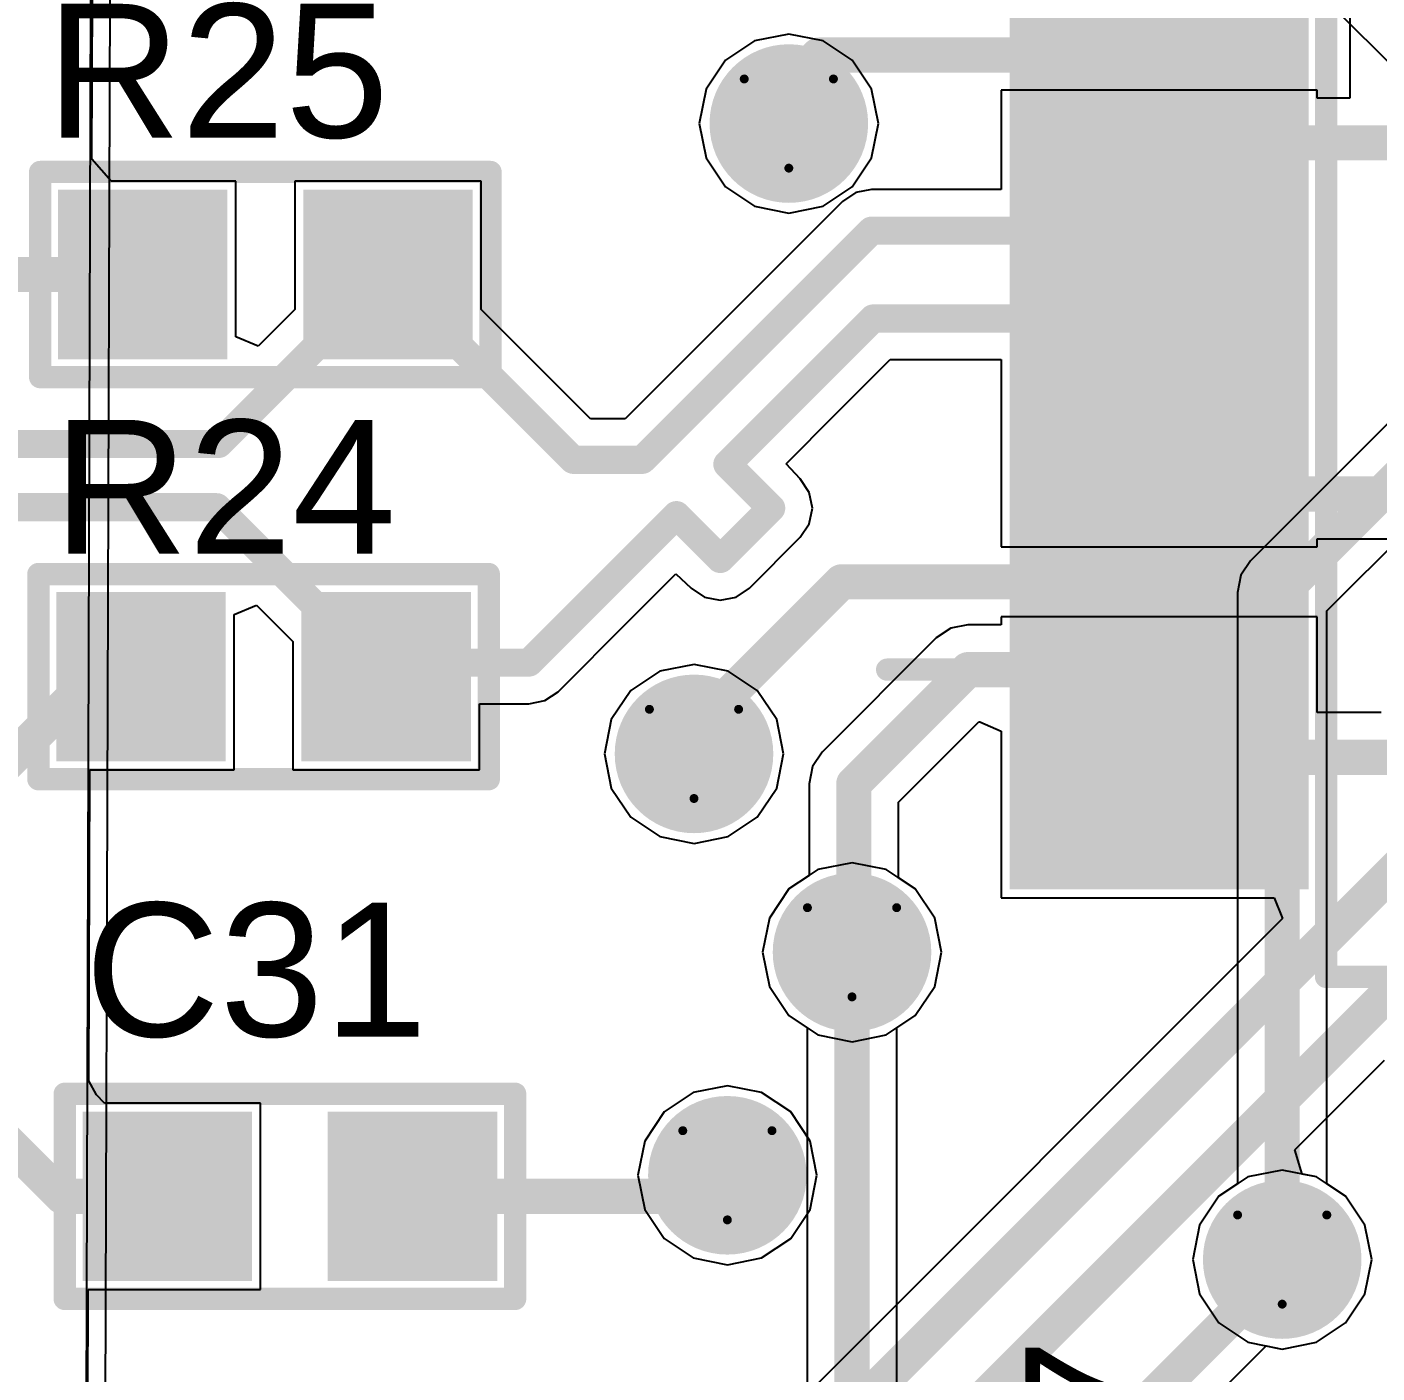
# Model space of a CAD drawing. Header units: inches. Extents: x 0 to 423, y -3 to 110.
# Drawn here: x 31.61 to 39.3, y 7.78 to 15.45 of the extents above; entities that cross this region are included whole.
import ezdxf

# ---------------------------------------------------------------- set-up
doc = ezdxf.new("R2010")
doc.units = ezdxf.units.IN
for name, color, linetype in [('Bottom Layer', 5, 'Continuous'), ('Bottom Solder', 6, 'Continuous'), ('Drill Drawing', 1, 'Continuous'), ('Mechanical 16', 56, 'Continuous'), ('Mechanical 6', 56, 'Continuous'), ('Mid Layer', 16, 'Continuous'), ('Mid Layer 2', 76, 'Continuous'), ('Top Layer', 1, 'Continuous'), ('Top Overlay', 2, 'Continuous'), ('Top Paste', 8, 'Continuous'), ('Top Solder', 216, 'Continuous'), ('Via Holes', 16, 'Continuous')]:
    doc.layers.add(name, color=color, linetype=linetype)
doc.styles.add('Arial', font='', dxfattribs={"height": 0.2})
doc.styles.get('Arial').set_extended_font_data('Arial')

# ---------------------------------------------------------------- blocks, each defined once
blk = doc.blocks.new('C_1608_97')
at = {"layer": 'Top Layer'}
for points in [[(-0.381, 0.381), (0.381, 0.381), (0.381, -0.381), (-0.381, -0.381)], [(1.016, 0.381), (1.778, 0.381), (1.778, -0.381), (1.016, -0.381)]]:
    blk.add_hatch(color=1, dxfattribs=at).paths.add_polyline_path(points)
at = {"layer": 'Top Paste'}
for points in [[(-0.381, 0.381), (0.381, 0.381), (0.381, -0.381), (-0.381, -0.381)], [(1.016, 0.381), (1.778, 0.381), (1.778, -0.381), (1.016, -0.381)]]:
    blk.add_hatch(color=8, dxfattribs=at).paths.add_polyline_path(points)
at = {"layer": 'Top Solder'}
for points in [[(-0.4826, 0.4826), (0.4826, 0.4826), (0.4826, -0.4826), (-0.4826, -0.4826)], [(0.9144, 0.4826), (1.8796, 0.4826), (1.8796, -0.4826), (0.9144, -0.4826)]]:
    blk.add_hatch(color=216, dxfattribs=at).paths.add_polyline_path(points)
at = {"layer": 'Top Overlay'}
for points in [[(-0.5842, 0.5842, 0.127, 0.127, 0), (-0.5842, -0.5842, 0.127, 0.127, 0)], [(1.9812, 0.5842, 0.127, 0.127, 0), (-0.5842, 0.5842, 0.127, 0.127, 0)], [(1.9812, 0.5842, 0.127, 0.127, 0), (1.9812, -0.5842, 0.127, 0.127, 0)], [(1.9812, -0.5842, 0.127, 0.127, 0), (-0.5842, -0.5842, 0.127, 0.127, 0)]]:
    blk.add_lwpolyline(points, format="xyseb", dxfattribs=at)
for points in [[(-0.61595, 0.5842, 0.0635, 0.0635, 1), (-0.55245, 0.5842, 0.0635, 0.0635, 1)], [(-0.61595, 0.5842, 0.0635, 0.0635, 1), (-0.55245, 0.5842, 0.0635, 0.0635, 1)], [(1.94945, 0.5842, 0.0635, 0.0635, 1), (2.01295, 0.5842, 0.0635, 0.0635, 1)], [(1.94945, 0.5842, 0.0635, 0.0635, 1), (2.01295, 0.5842, 0.0635, 0.0635, 1)], [(-0.61595, -0.5842, 0.0635, 0.0635, 1), (-0.55245, -0.5842, 0.0635, 0.0635, 1)], [(-0.61595, -0.5842, 0.0635, 0.0635, 1), (-0.55245, -0.5842, 0.0635, 0.0635, 1)], [(1.94945, -0.5842, 0.0635, 0.0635, 1), (2.01295, -0.5842, 0.0635, 0.0635, 1)], [(1.94945, -0.5842, 0.0635, 0.0635, 1), (2.01295, -0.5842, 0.0635, 0.0635, 1)]]:
    blk.add_lwpolyline(points, format="xyseb", close=True, dxfattribs=at)
blk = doc.blocks.new('R_1608_125')
at = {"layer": 'Top Layer'}
for points in [[(-0.381, 0.381), (0.381, 0.381), (0.381, -0.381), (-0.381, -0.381)], [(1.016, 0.381), (1.778, 0.381), (1.778, -0.381), (1.016, -0.381)]]:
    blk.add_hatch(color=1, dxfattribs=at).paths.add_polyline_path(points)
at = {"layer": 'Top Paste'}
for points in [[(-0.381, 0.381), (0.381, 0.381), (0.381, -0.381), (-0.381, -0.381)], [(1.016, 0.381), (1.778, 0.381), (1.778, -0.381), (1.016, -0.381)]]:
    blk.add_hatch(color=8, dxfattribs=at).paths.add_polyline_path(points)
at = {"layer": 'Top Solder'}
for points in [[(-0.4826, 0.4826), (0.4826, 0.4826), (0.4826, -0.4826), (-0.4826, -0.4826)], [(0.9144, 0.4826), (1.8796, 0.4826), (1.8796, -0.4826), (0.9144, -0.4826)]]:
    blk.add_hatch(color=216, dxfattribs=at).paths.add_polyline_path(points)
at = {"layer": 'Top Overlay'}
for points in [[(-0.5842, 0.5842, 0.127, 0.127, 0), (1.9812, 0.5842, 0.127, 0.127, 0)], [(-0.5842, -0.5842, 0.127, 0.127, 0), (-0.5842, 0.5842, 0.127, 0.127, 0)], [(1.9812, -0.5842, 0.127, 0.127, 0), (1.9812, 0.5842, 0.127, 0.127, 0)], [(-0.5842, -0.5842, 0.127, 0.127, 0), (1.9812, -0.5842, 0.127, 0.127, 0)]]:
    blk.add_lwpolyline(points, format="xyseb", dxfattribs=at)
for points in [[(-0.61595, 0.5842, 0.0635, 0.0635, 1), (-0.55245, 0.5842, 0.0635, 0.0635, 1)], [(-0.61595, 0.5842, 0.0635, 0.0635, 1), (-0.55245, 0.5842, 0.0635, 0.0635, 1)], [(1.94945, 0.5842, 0.0635, 0.0635, 1), (2.01295, 0.5842, 0.0635, 0.0635, 1)], [(1.94945, 0.5842, 0.0635, 0.0635, 1), (2.01295, 0.5842, 0.0635, 0.0635, 1)], [(-0.61595, -0.5842, 0.0635, 0.0635, 1), (-0.55245, -0.5842, 0.0635, 0.0635, 1)], [(-0.61595, -0.5842, 0.0635, 0.0635, 1), (-0.55245, -0.5842, 0.0635, 0.0635, 1)], [(1.94945, -0.5842, 0.0635, 0.0635, 1), (2.01295, -0.5842, 0.0635, 0.0635, 1)], [(1.94945, -0.5842, 0.0635, 0.0635, 1), (2.01295, -0.5842, 0.0635, 0.0635, 1)]]:
    blk.add_lwpolyline(points, format="xyseb", close=True, dxfattribs=at)
blk = doc.blocks.new('R_1608_126')
at = {"layer": 'Top Layer'}
for points in [[(-0.381, 0.381), (0.381, 0.381), (0.381, -0.381), (-0.381, -0.381)], [(1.016, 0.381), (1.778, 0.381), (1.778, -0.381), (1.016, -0.381)]]:
    blk.add_hatch(color=1, dxfattribs=at).paths.add_polyline_path(points)
at = {"layer": 'Top Paste'}
for points in [[(-0.381, 0.381), (0.381, 0.381), (0.381, -0.381), (-0.381, -0.381)], [(1.016, 0.381), (1.778, 0.381), (1.778, -0.381), (1.016, -0.381)]]:
    blk.add_hatch(color=8, dxfattribs=at).paths.add_polyline_path(points)
at = {"layer": 'Top Solder'}
for points in [[(-0.4826, 0.4826), (0.4826, 0.4826), (0.4826, -0.4826), (-0.4826, -0.4826)], [(0.9144, 0.4826), (1.8796, 0.4826), (1.8796, -0.4826), (0.9144, -0.4826)]]:
    blk.add_hatch(color=216, dxfattribs=at).paths.add_polyline_path(points)
at = {"layer": 'Top Overlay'}
for points in [[(-0.5842, 0.5842, 0.127, 0.127, 0), (1.9812, 0.5842, 0.127, 0.127, 0)], [(-0.5842, -0.5842, 0.127, 0.127, 0), (-0.5842, 0.5842, 0.127, 0.127, 0)], [(1.9812, -0.5842, 0.127, 0.127, 0), (1.9812, 0.5842, 0.127, 0.127, 0)], [(-0.5842, -0.5842, 0.127, 0.127, 0), (1.9812, -0.5842, 0.127, 0.127, 0)]]:
    blk.add_lwpolyline(points, format="xyseb", dxfattribs=at)
for points in [[(-0.61595, 0.5842, 0.0635, 0.0635, 1), (-0.55245, 0.5842, 0.0635, 0.0635, 1)], [(-0.61595, 0.5842, 0.0635, 0.0635, 1), (-0.55245, 0.5842, 0.0635, 0.0635, 1)], [(1.94945, 0.5842, 0.0635, 0.0635, 1), (2.01295, 0.5842, 0.0635, 0.0635, 1)], [(1.94945, 0.5842, 0.0635, 0.0635, 1), (2.01295, 0.5842, 0.0635, 0.0635, 1)], [(-0.61595, -0.5842, 0.0635, 0.0635, 1), (-0.55245, -0.5842, 0.0635, 0.0635, 1)], [(-0.61595, -0.5842, 0.0635, 0.0635, 1), (-0.55245, -0.5842, 0.0635, 0.0635, 1)], [(1.94945, -0.5842, 0.0635, 0.0635, 1), (2.01295, -0.5842, 0.0635, 0.0635, 1)], [(1.94945, -0.5842, 0.0635, 0.0635, 1), (2.01295, -0.5842, 0.0635, 0.0635, 1)]]:
    blk.add_lwpolyline(points, format="xyseb", close=True, dxfattribs=at)
blk = doc.blocks.new('W5500_131')
at = {"layer": 'Top Layer'}
for points in [[(-5.200142, 1.900047), (-3.700018, 1.900047), (-3.700018, 1.600073), (-5.200142, 1.600073)], [(-5.200142, 1.399921), (-3.700018, 1.399921), (-3.700018, 1.099947), (-5.200142, 1.099947)], [(-5.200142, 0.900049), (-3.700018, 0.900049), (-3.700018, 0.600075), (-5.200142, 0.600075)], [(-5.200142, 0.399923), (-3.700018, 0.399923), (-3.700018, 0.099949), (-5.200142, 0.099949)], [(-5.200142, -0.099949), (-3.700018, -0.099949), (-3.700018, -0.399923), (-5.200142, -0.399923)], [(-5.200142, -0.600075), (-3.700018, -0.600075), (-3.700018, -0.900049), (-5.200142, -0.900049)], [(-5.200142, -1.099947), (-3.700018, -1.099947), (-3.700018, -1.399921), (-5.200142, -1.399921)], [(-5.200142, -1.600073), (-3.700018, -1.600073), (-3.700018, -1.900047), (-5.200142, -1.900047)], [(-5.200142, -2.099945), (-3.700018, -2.099945), (-3.700018, -2.399919), (-5.200142, -2.399919)], [(-5.200142, -2.600071), (-3.700018, -2.600071), (-3.700018, -2.900045), (-5.200142, -2.900045)]]:
    blk.add_hatch(color=1, dxfattribs=at).paths.add_polyline_path(points)
at = {"layer": 'Top Paste'}
for points in [[(-5.200142, 1.900047), (-3.700018, 1.900047), (-3.700018, 1.600073), (-5.200142, 1.600073)], [(-5.200142, 1.399921), (-3.700018, 1.399921), (-3.700018, 1.099947), (-5.200142, 1.099947)], [(-5.200142, 0.900049), (-3.700018, 0.900049), (-3.700018, 0.600075), (-5.200142, 0.600075)], [(-5.200142, 0.399923), (-3.700018, 0.399923), (-3.700018, 0.099949), (-5.200142, 0.099949)], [(-5.200142, -0.099949), (-3.700018, -0.099949), (-3.700018, -0.399923), (-5.200142, -0.399923)], [(-5.200142, -0.600075), (-3.700018, -0.600075), (-3.700018, -0.900049), (-5.200142, -0.900049)], [(-5.200142, -1.099947), (-3.700018, -1.099947), (-3.700018, -1.399921), (-5.200142, -1.399921)], [(-5.200142, -1.600073), (-3.700018, -1.600073), (-3.700018, -1.900047), (-5.200142, -1.900047)], [(-5.200142, -2.099945), (-3.700018, -2.099945), (-3.700018, -2.399919), (-5.200142, -2.399919)], [(-5.200142, -2.600071), (-3.700018, -2.600071), (-3.700018, -2.900045), (-5.200142, -2.900045)]]:
    blk.add_hatch(color=8, dxfattribs=at).paths.add_polyline_path(points)
at = {"layer": 'Top Solder'}
for points in [[(-5.301742, 2.001647), (-3.598418, 2.001647), (-3.598418, 1.498473), (-5.301742, 1.498473)], [(-5.301742, 1.501521), (-3.598418, 1.501521), (-3.598418, 0.998347), (-5.301742, 0.998347)], [(-5.301742, 1.001649), (-3.598418, 1.001649), (-3.598418, 0.498475), (-5.301742, 0.498475)], [(-5.301742, 0.501523), (-3.598418, 0.501523), (-3.598418, -0.001651), (-5.301742, -0.001651)], [(-5.301742, 0.001651), (-3.598418, 0.001651), (-3.598418, -0.501523), (-5.301742, -0.501523)], [(-5.301742, -0.498475), (-3.598418, -0.498475), (-3.598418, -1.001649), (-5.301742, -1.001649)], [(-5.301742, -0.998347), (-3.598418, -0.998347), (-3.598418, -1.501521), (-5.301742, -1.501521)], [(-5.301742, -1.498473), (-3.598418, -1.498473), (-3.598418, -2.001647), (-5.301742, -2.001647)], [(-5.301742, -1.998345), (-3.598418, -1.998345), (-3.598418, -2.501519), (-5.301742, -2.501519)], [(-5.301742, -2.498471), (-3.598418, -2.498471), (-3.598418, -3.001645), (-5.301742, -3.001645)]]:
    blk.add_hatch(color=216, dxfattribs=at).paths.add_polyline_path(points)
at = {"layer": 'Mechanical 16'}
for points in [[(-3.50012, -3.50012, 0.127, 0.127, 0), (-3.50012, 3.50012, 0.127, 0.127, 0)], [(-3.50012, -3.50012, 0.127, 0.127, 0), (3.50012, -3.50012, 0.127, 0.127, 0)]]:
    blk.add_lwpolyline(points, format="xyseb", dxfattribs=at)
blk.add_lwpolyline([(-3.53187, -3.50012, 0.0635, 0.0635, 1), (-3.46837, -3.50012, 0.0635, 0.0635, 1)], format="xyseb", close=True, dxfattribs=at)
blk.add_lwpolyline([(-3.53187, -3.50012, 0.0635, 0.0635, 1), (-3.46837, -3.50012, 0.0635, 0.0635, 1)], format="xyseb", close=True, dxfattribs=at)
at = {"layer": 'Mechanical 6'}
for points in [[(-5.750052, 0.750062, 0.127, 0.127, 0), (-5.500116, 0.750062, 0.127, 0.127, 0)], [(-5.999988, -1.75006, 0.127, 0.127, 0), (-5.500116, -1.75006, 0.127, 0.127, 0)]]:
    blk.add_lwpolyline(points, format="xyseb", dxfattribs=at)
for points in [[(-5.781802, 0.750062, 0.0635, 0.0635, 1), (-5.718302, 0.750062, 0.0635, 0.0635, 1)], [(-5.531866, 0.750062, 0.0635, 0.0635, 1), (-5.468366, 0.750062, 0.0635, 0.0635, 1)], [(-6.031738, -1.75006, 0.0635, 0.0635, 1), (-5.968238, -1.75006, 0.0635, 0.0635, 1)], [(-5.531866, -1.75006, 0.0635, 0.0635, 1), (-5.468366, -1.75006, 0.0635, 0.0635, 1)]]:
    blk.add_lwpolyline(points, format="xyseb", close=True, dxfattribs=at)

msp = doc.modelspace()

# ---------------------------------------------------------------- hatches: boundary and pattern name
at = {"layer": 'Bottom Layer'}
h = msp.add_hatch(color=5, dxfattribs=at)
edge = h.paths.add_edge_path()
edge.add_arc((35.95, 14.9), 0.35, 0, 360)
h = msp.add_hatch(color=5, dxfattribs=at)
edge = h.paths.add_edge_path()
edge.add_arc((35.41, 11.31), 0.35, 0, 360)
h = msp.add_hatch(color=5, dxfattribs=at)
edge = h.paths.add_edge_path()
edge.add_arc((36.31, 10.1801), 0.35, 0, 360)
h = msp.add_hatch(color=5, dxfattribs=at)
edge = h.paths.add_edge_path()
edge.add_arc((35.6, 8.91), 0.35, 0, 360)
h = msp.add_hatch(color=5, dxfattribs=at)
edge = h.paths.add_edge_path()
edge.add_arc((38.76, 8.43), 0.35, 0, 360)
at = {"layer": 'Bottom Solder'}
h = msp.add_hatch(color=6, dxfattribs=at)
edge = h.paths.add_edge_path()
edge.add_arc((35.95, 14.9), 0.4516, 0, 360)
h = msp.add_hatch(color=6, dxfattribs=at)
edge = h.paths.add_edge_path()
edge.add_arc((35.41, 11.31), 0.4516, 0, 360)
h = msp.add_hatch(color=6, dxfattribs=at)
edge = h.paths.add_edge_path()
edge.add_arc((36.31, 10.1801), 0.4516, 0, 360)
h = msp.add_hatch(color=6, dxfattribs=at)
edge = h.paths.add_edge_path()
edge.add_arc((35.6, 8.91), 0.4516, 0, 360)
h = msp.add_hatch(color=6, dxfattribs=at)
edge = h.paths.add_edge_path()
edge.add_arc((38.76, 8.43), 0.4516, 0, 360)
at = {"layer": 'Mid Layer'}
h = msp.add_hatch(color=16, dxfattribs=at)
edge = h.paths.add_edge_path()
edge.add_arc((35.95, 14.9), 0.35, 0, 360)
h = msp.add_hatch(color=16, dxfattribs=at)
edge = h.paths.add_edge_path()
edge.add_arc((35.41, 11.31), 0.35, 0, 360)
h = msp.add_hatch(color=16, dxfattribs=at)
edge = h.paths.add_edge_path()
edge.add_arc((36.31, 10.1801), 0.35, 0, 360)
h = msp.add_hatch(color=16, dxfattribs=at)
edge = h.paths.add_edge_path()
edge.add_arc((35.6, 8.91), 0.35, 0, 360)
h = msp.add_hatch(color=16, dxfattribs=at)
edge = h.paths.add_edge_path()
edge.add_arc((38.76, 8.43), 0.35, 0, 360)
at = {"layer": 'Mid Layer 2'}
h = msp.add_hatch(color=76, dxfattribs=at)
edge = h.paths.add_edge_path()
edge.add_arc((35.95, 14.9), 0.35, 0, 360)
h = msp.add_hatch(color=76, dxfattribs=at)
edge = h.paths.add_edge_path()
edge.add_arc((35.41, 11.31), 0.35, 0, 360)
h = msp.add_hatch(color=76, dxfattribs=at)
edge = h.paths.add_edge_path()
edge.add_arc((36.31, 10.1801), 0.35, 0, 360)
h = msp.add_hatch(color=76, dxfattribs=at)
edge = h.paths.add_edge_path()
edge.add_arc((35.6, 8.91), 0.35, 0, 360)
h = msp.add_hatch(color=76, dxfattribs=at)
edge = h.paths.add_edge_path()
edge.add_arc((38.76, 8.43), 0.35, 0, 360)
at = {"layer": 'Top Layer'}
h = msp.add_hatch(color=1, dxfattribs=at)
edge = h.paths.add_edge_path()
edge.add_arc((35.95, 14.9), 0.35, 0, 360)
h = msp.add_hatch(color=1, dxfattribs=at)
edge = h.paths.add_edge_path()
edge.add_arc((35.41, 11.31), 0.35, 0, 360)
h = msp.add_hatch(color=1, dxfattribs=at)
edge = h.paths.add_edge_path()
edge.add_arc((36.31, 10.1801), 0.35, 0, 360)
h = msp.add_hatch(color=1, dxfattribs=at)
edge = h.paths.add_edge_path()
edge.add_arc((35.6, 8.91), 0.35, 0, 360)
h = msp.add_hatch(color=1, dxfattribs=at)
edge = h.paths.add_edge_path()
edge.add_arc((38.76, 8.43), 0.35, 0, 360)
at = {"layer": 'Top Solder'}
h = msp.add_hatch(color=216, dxfattribs=at)
edge = h.paths.add_edge_path()
edge.add_arc((35.95, 14.9), 0.4516, 0, 360)
h = msp.add_hatch(color=216, dxfattribs=at)
edge = h.paths.add_edge_path()
edge.add_arc((35.41, 11.31), 0.4516, 0, 360)
h = msp.add_hatch(color=216, dxfattribs=at)
edge = h.paths.add_edge_path()
edge.add_arc((36.31, 10.1801), 0.4516, 0, 360)
h = msp.add_hatch(color=216, dxfattribs=at)
edge = h.paths.add_edge_path()
edge.add_arc((35.6, 8.91), 0.4516, 0, 360)
h = msp.add_hatch(color=216, dxfattribs=at)
edge = h.paths.add_edge_path()
edge.add_arc((38.76, 8.43), 0.4516, 0, 360)
at = {"layer": 'Via Holes'}
h = msp.add_hatch(color=7, dxfattribs=at)
edge = h.paths.add_edge_path()
edge.add_arc((35.95, 14.9), 0.25, 0, 360)
h = msp.add_hatch(color=7, dxfattribs=at)
edge = h.paths.add_edge_path()
edge.add_arc((35.41, 11.31), 0.25, 0, 360)
h = msp.add_hatch(color=7, dxfattribs=at)
edge = h.paths.add_edge_path()
edge.add_arc((36.31, 10.1801), 0.25, 0, 360)
h = msp.add_hatch(color=7, dxfattribs=at)
edge = h.paths.add_edge_path()
edge.add_arc((35.6, 8.91), 0.25, 0, 360)
h = msp.add_hatch(color=7, dxfattribs=at)
edge = h.paths.add_edge_path()
edge.add_arc((38.76, 8.43), 0.25, 0, 360)

# ---------------------------------------------------------------- linework, layer by layer
at = {"layer": 'Bottom Layer'}
for p, q in [((31.9727, 14.969), (31.9948, 21.8591)), ((42.265, 16.0955), (38.5798, 12.4102)), ((39.0149, 12.1244), (42.6255, 15.735)), ((31.9422, 5.4319), (31.9727, 14.969)), ((38.5798, 12.4102), (38.5245, 12.3275)), ((38.5245, 12.3275), (38.5051, 12.23)), ((38.5051, 12.23), (38.5051, 8.861)), ((39.0149, 8.861), (39.0149, 12.1244)), ((36.31, 10.6899), (36.1149, 10.6511)), ((36.5051, 10.6511), (36.31, 10.6899)), ((36.1149, 10.6511), (35.9495, 10.5405)), ((36.6705, 10.5405), (36.5051, 10.6511)), ((35.9495, 10.5405), (35.839, 10.3752)), ((36.781, 10.3752), (36.6705, 10.5405)), ((35.839, 10.3752), (35.8002, 10.1801)), ((36.8198, 10.1801), (36.781, 10.3752)), ((35.8002, 10.1801), (35.839, 9.985)), ((36.781, 9.985), (36.8198, 10.1801)), ((35.839, 9.985), (35.9495, 9.8196)), ((36.6705, 9.8196), (36.781, 9.985)), ((35.9495, 9.8196), (36.0551, 9.749)), ((36.5649, 9.749), (36.6705, 9.8196)), ((36.0551, 9.749), (36.0551, 6.0056)), ((36.5649, 5.9), (36.5649, 9.749)), ((38.5051, 8.861), (38.3995, 8.7905)), ((39.1205, 8.7905), (39.0149, 8.861)), ((38.3995, 8.7905), (38.289, 8.6251)), ((39.231, 8.6251), (39.1205, 8.7905)), ((38.289, 8.6251), (38.2502, 8.43)), ((39.2698, 8.43), (39.231, 8.6251)), ((38.2502, 8.43), (38.289, 8.2349)), ((39.231, 8.2349), (39.2698, 8.43)), ((38.289, 8.2349), (38.3995, 8.0695)), ((39.1205, 8.0695), (39.231, 8.2349)), ((38.3995, 8.0695), (38.5649, 7.959)), ((38.9551, 7.959), (39.1205, 8.0695)), ((38.5649, 7.959), (38.76, 7.9202)), ((38.76, 7.9202), (38.9551, 7.959))]:
    msp.add_line(p, q, dxfattribs=at)
for points in [[(38.76, 12.23, 0.2, 0.2, 0), (42.75, 16.22, 0.2, 0.2, 0)], [(38.76, 8.43, 0.2, 0.2, 0), (38.76, 12.23, 0.2, 0.2, 0)], [(36.31, 5.9, 0.2, 0.2, 0), (36.31, 10.1801, 0.2, 0.2, 0)]]:
    msp.add_lwpolyline(points, format="xyseb", dxfattribs=at)
for points in [[(38.71, 12.23, 0.1, 0.1, 1), (38.81, 12.23, 0.1, 0.1, 1)], [(38.71, 12.23, 0.1, 0.1, 1), (38.81, 12.23, 0.1, 0.1, 1)], [(36.26, 10.1801, 0.1, 0.1, 1), (36.36, 10.1801, 0.1, 0.1, 1)], [(38.71, 8.43, 0.1, 0.1, 1), (38.81, 8.43, 0.1, 0.1, 1)]]:
    msp.add_lwpolyline(points, format="xyseb", close=True, dxfattribs=at)
at = {"layer": 'Drill Drawing'}
for points in [[(35.696, 15.154, 0.0508, 0.0508, 0), (36.204, 15.154, 0.0508, 0.0508, 0)], [(35.696, 15.154, 0.0508, 0.0508, 0), (35.95, 14.646, 0.0508, 0.0508, 0)], [(35.95, 14.646, 0.0508, 0.0508, 0), (36.204, 15.154, 0.0508, 0.0508, 0)], [(35.156, 11.564, 0.0508, 0.0508, 0), (35.664, 11.564, 0.0508, 0.0508, 0)], [(35.156, 11.564, 0.0508, 0.0508, 0), (35.41, 11.056, 0.0508, 0.0508, 0)], [(35.41, 11.056, 0.0508, 0.0508, 0), (35.664, 11.564, 0.0508, 0.0508, 0)], [(36.056, 10.4341, 0.0508, 0.0508, 0), (36.564, 10.4341, 0.0508, 0.0508, 0)], [(36.056, 10.4341, 0.0508, 0.0508, 0), (36.31, 9.9261, 0.0508, 0.0508, 0)], [(36.31, 9.9261, 0.0508, 0.0508, 0), (36.564, 10.4341, 0.0508, 0.0508, 0)], [(35.346, 9.164, 0.0508, 0.0508, 0), (35.854, 9.164, 0.0508, 0.0508, 0)], [(35.346, 9.164, 0.0508, 0.0508, 0), (35.6, 8.656, 0.0508, 0.0508, 0)], [(35.6, 8.656, 0.0508, 0.0508, 0), (35.854, 9.164, 0.0508, 0.0508, 0)], [(38.506, 8.684, 0.0508, 0.0508, 0), (39.014, 8.684, 0.0508, 0.0508, 0)], [(38.506, 8.684, 0.0508, 0.0508, 0), (38.76, 8.176, 0.0508, 0.0508, 0)], [(38.76, 8.176, 0.0508, 0.0508, 0), (39.014, 8.684, 0.0508, 0.0508, 0)]]:
    msp.add_lwpolyline(points, format="xyseb", dxfattribs=at)
for points in [[(35.6833, 15.154, 0.0254, 0.0254, 1), (35.7087, 15.154, 0.0254, 0.0254, 1)], [(35.6833, 15.154, 0.0254, 0.0254, 1), (35.7087, 15.154, 0.0254, 0.0254, 1)], [(36.1913, 15.154, 0.0254, 0.0254, 1), (36.2167, 15.154, 0.0254, 0.0254, 1)], [(36.1913, 15.154, 0.0254, 0.0254, 1), (36.2167, 15.154, 0.0254, 0.0254, 1)], [(35.9373, 14.646, 0.0254, 0.0254, 1), (35.9627, 14.646, 0.0254, 0.0254, 1)], [(35.9373, 14.646, 0.0254, 0.0254, 1), (35.9627, 14.646, 0.0254, 0.0254, 1)], [(35.1433, 11.564, 0.0254, 0.0254, 1), (35.1687, 11.564, 0.0254, 0.0254, 1)], [(35.1433, 11.564, 0.0254, 0.0254, 1), (35.1687, 11.564, 0.0254, 0.0254, 1)], [(35.6513, 11.564, 0.0254, 0.0254, 1), (35.6767, 11.564, 0.0254, 0.0254, 1)], [(35.6513, 11.564, 0.0254, 0.0254, 1), (35.6767, 11.564, 0.0254, 0.0254, 1)], [(35.3973, 11.056, 0.0254, 0.0254, 1), (35.4227, 11.056, 0.0254, 0.0254, 1)], [(35.3973, 11.056, 0.0254, 0.0254, 1), (35.4227, 11.056, 0.0254, 0.0254, 1)], [(36.0433, 10.4341, 0.0254, 0.0254, 1), (36.0687, 10.4341, 0.0254, 0.0254, 1)], [(36.0433, 10.4341, 0.0254, 0.0254, 1), (36.0687, 10.4341, 0.0254, 0.0254, 1)], [(36.5513, 10.4341, 0.0254, 0.0254, 1), (36.5767, 10.4341, 0.0254, 0.0254, 1)], [(36.5513, 10.4341, 0.0254, 0.0254, 1), (36.5767, 10.4341, 0.0254, 0.0254, 1)], [(36.2973, 9.9261, 0.0254, 0.0254, 1), (36.3227, 9.9261, 0.0254, 0.0254, 1)], [(36.2973, 9.9261, 0.0254, 0.0254, 1), (36.3227, 9.9261, 0.0254, 0.0254, 1)], [(35.3333, 9.164, 0.0254, 0.0254, 1), (35.3587, 9.164, 0.0254, 0.0254, 1)], [(35.3333, 9.164, 0.0254, 0.0254, 1), (35.3587, 9.164, 0.0254, 0.0254, 1)], [(35.8413, 9.164, 0.0254, 0.0254, 1), (35.8667, 9.164, 0.0254, 0.0254, 1)], [(35.8413, 9.164, 0.0254, 0.0254, 1), (35.8667, 9.164, 0.0254, 0.0254, 1)], [(38.4933, 8.684, 0.0254, 0.0254, 1), (38.5187, 8.684, 0.0254, 0.0254, 1)], [(38.4933, 8.684, 0.0254, 0.0254, 1), (38.5187, 8.684, 0.0254, 0.0254, 1)], [(39.0013, 8.684, 0.0254, 0.0254, 1), (39.0267, 8.684, 0.0254, 0.0254, 1)], [(39.0013, 8.684, 0.0254, 0.0254, 1), (39.0267, 8.684, 0.0254, 0.0254, 1)], [(35.5873, 8.656, 0.0254, 0.0254, 1), (35.6127, 8.656, 0.0254, 0.0254, 1)], [(35.5873, 8.656, 0.0254, 0.0254, 1), (35.6127, 8.656, 0.0254, 0.0254, 1)], [(38.7473, 8.176, 0.0254, 0.0254, 1), (38.7727, 8.176, 0.0254, 0.0254, 1)], [(38.7473, 8.176, 0.0254, 0.0254, 1), (38.7727, 8.176, 0.0254, 0.0254, 1)]]:
    msp.add_lwpolyline(points, format="xyseb", close=True, dxfattribs=at)
at = {"layer": 'Mid Layer'}
for p, q in [((32.0368, 0.8899), (32.2259, 60.0202)), ((36.31, 10.6899), (36.1149, 10.6511)), ((36.5051, 10.6511), (36.31, 10.6899)), ((36.1149, 10.6511), (35.9495, 10.5405)), ((36.6705, 10.5405), (36.5051, 10.6511)), ((35.9495, 10.5405), (35.839, 10.3752)), ((36.781, 10.3752), (36.6705, 10.5405)), ((35.839, 10.3752), (35.8002, 10.1801)), ((36.8198, 10.1801), (36.781, 10.3752)), ((35.8002, 10.1801), (35.839, 9.985)), ((36.781, 9.985), (36.8198, 10.1801)), ((35.839, 9.985), (35.9495, 9.8196)), ((36.6705, 9.8196), (36.781, 9.985)), ((35.9495, 9.8196), (36.1149, 9.7091)), ((36.5051, 9.7091), (36.6705, 9.8196)), ((36.1149, 9.7091), (36.31, 9.6703)), ((36.31, 9.6703), (36.5051, 9.7091)), ((38.76, 8.9398), (38.5649, 8.901)), ((38.9551, 8.901), (38.76, 8.9398)), ((38.5649, 8.901), (38.3995, 8.7905)), ((39.1205, 8.7905), (38.9551, 8.901)), ((38.3995, 8.7905), (38.289, 8.6251)), ((39.231, 8.6251), (39.1205, 8.7905)), ((38.289, 8.6251), (38.2502, 8.43)), ((39.2698, 8.43), (39.231, 8.6251)), ((38.2502, 8.43), (38.289, 8.2349)), ((39.231, 8.2349), (39.2698, 8.43)), ((38.289, 8.2349), (38.3995, 8.0695)), ((39.1205, 8.0695), (39.231, 8.2349)), ((38.3995, 8.0695), (38.5649, 7.959)), ((38.9551, 7.959), (39.1205, 8.0695)), ((38.5649, 7.959), (38.76, 7.9202)), ((38.76, 7.9202), (38.9551, 7.959))]:
    msp.add_line(p, q, dxfattribs=at)
at = {"layer": 'Mid Layer 2'}
for p, q in [((35.2334, 19.3802), (43.8444, 10.7693)), ((35.95, 15.4098), (35.7549, 15.371)), ((36.1451, 15.371), (35.95, 15.4098)), ((35.7549, 15.371), (35.5895, 15.2605)), ((36.3105, 15.2605), (36.1451, 15.371)), ((35.5895, 15.2605), (35.479, 15.0951)), ((36.421, 15.0951), (36.3105, 15.2605)), ((35.479, 15.0951), (35.4402, 14.9)), ((36.4598, 14.9), (36.421, 15.0951)), ((35.4402, 14.9), (35.479, 14.7049)), ((36.421, 14.7049), (36.4598, 14.9)), ((35.479, 14.7049), (35.5895, 14.5395)), ((36.3105, 14.5395), (36.421, 14.7049)), ((35.5895, 14.5395), (35.7549, 14.429)), ((36.1451, 14.429), (36.3105, 14.5395)), ((35.7549, 14.429), (35.95, 14.3902)), ((35.95, 14.3902), (36.1451, 14.429)), ((35.2149, 11.781), (35.0495, 11.6705)), ((35.41, 11.8198), (35.2149, 11.781)), ((35.6051, 11.781), (35.41, 11.8198)), ((35.7705, 11.6705), (35.6051, 11.781)), ((35.0495, 11.6705), (34.939, 11.5051)), ((35.881, 11.5051), (35.7705, 11.6705)), ((34.939, 11.5051), (34.9002, 11.31)), ((35.9198, 11.31), (35.881, 11.5051)), ((34.9002, 11.31), (34.939, 11.1149)), ((35.881, 11.1149), (35.9198, 11.31)), ((34.939, 11.1149), (35.0495, 10.9495)), ((35.7705, 10.9495), (35.881, 11.1149)), ((35.0495, 10.9495), (35.2149, 10.839)), ((35.6051, 10.839), (35.7705, 10.9495)), ((35.2149, 10.839), (35.41, 10.8002)), ((35.41, 10.8002), (35.6051, 10.839)), ((36.31, 10.6899), (36.1149, 10.6511)), ((36.5051, 10.6511), (36.31, 10.6899)), ((36.1149, 10.6511), (35.9495, 10.5405)), ((36.6705, 10.5405), (36.5051, 10.6511)), ((35.9495, 10.5405), (35.839, 10.3752)), ((36.781, 10.3752), (36.6705, 10.5405)), ((35.839, 10.3752), (35.8002, 10.1801)), ((36.8198, 10.1801), (36.781, 10.3752)), ((35.8002, 10.1801), (35.839, 9.985)), ((36.781, 9.985), (36.8198, 10.1801)), ((35.839, 9.985), (35.9495, 9.8196)), ((36.6705, 9.8196), (36.781, 9.985)), ((35.9495, 9.8196), (36.1149, 9.7091)), ((36.5051, 9.7091), (36.6705, 9.8196)), ((36.1149, 9.7091), (36.31, 9.6703)), ((36.31, 9.6703), (36.5051, 9.7091)), ((35.4049, 9.381), (35.2395, 9.2705)), ((35.6, 9.4198), (35.4049, 9.381)), ((35.7951, 9.381), (35.6, 9.4198)), ((35.9605, 9.2705), (35.7951, 9.381)), ((35.2395, 9.2705), (35.129, 9.1051)), ((36.071, 9.1051), (35.9605, 9.2705)), ((35.129, 9.1051), (35.0902, 8.91)), ((36.1098, 8.91), (36.071, 9.1051)), ((38.76, 8.9398), (38.5649, 8.901)), ((38.9551, 8.901), (38.76, 8.9398)), ((35.0902, 8.91), (35.129, 8.7149)), ((36.071, 8.7149), (36.1098, 8.91)), ((38.5649, 8.901), (38.3995, 8.7905)), ((39.1205, 8.7905), (38.9551, 8.901)), ((38.3995, 8.7905), (38.289, 8.6251)), ((39.231, 8.6251), (39.1205, 8.7905)), ((35.129, 8.7149), (35.2395, 8.5495)), ((35.9605, 8.5495), (36.071, 8.7149)), ((38.289, 8.6251), (38.2502, 8.43)), ((39.2698, 8.43), (39.231, 8.6251)), ((35.2395, 8.5495), (35.4049, 8.439)), ((35.7951, 8.439), (35.9605, 8.5495)), ((35.4049, 8.439), (35.6, 8.4002)), ((35.6, 8.4002), (35.7951, 8.439)), ((38.2502, 8.43), (38.289, 8.2349)), ((39.231, 8.2349), (39.2698, 8.43)), ((38.289, 8.2349), (38.3995, 8.0695)), ((39.1205, 8.0695), (39.231, 8.2349)), ((38.3995, 8.0695), (38.5649, 7.959)), ((38.9551, 7.959), (39.1205, 8.0695)), ((38.5649, 7.959), (38.76, 7.9202)), ((38.76, 7.9202), (38.9551, 7.959))]:
    msp.add_line(p, q, dxfattribs=at)
at = {"layer": 'Top Layer'}
for p, q in [((39.1452, 16.4248), (39.1452, 15.0448)), ((31.9804, 14.698), (31.9846, 16.019)), ((38.96, 15.0899), (37.1599, 15.0899)), ((37.1599, 15.0899), (37.1599, 14.5246)), ((38.96, 15.0448), (38.96, 15.0899)), ((39.1452, 15.0448), (38.96, 15.0448)), ((32.0908, 14.571), (31.9804, 14.698)), ((32.801, 14.571), (32.0908, 14.571)), ((32.801, 13.6852), (32.801, 14.571)), ((34.198, 14.571), (33.136, 14.571)), ((33.136, 14.571), (33.136, 13.8406)), ((34.198, 13.8406), (34.198, 14.571)), ((36.2551, 14.4559), (35.0183, 13.2191)), ((36.3312, 14.5067), (36.2551, 14.4559)), ((36.2551, 14.4559), (36.2551, 14.4559)), ((36.4209, 14.5246), (36.3312, 14.5067)), ((37.1599, 14.5246), (36.4209, 14.5246)), ((33.136, 13.8406), (32.928, 13.6326)), ((34.8196, 13.2191), (34.198, 13.8406)), ((32.928, 13.6326), (32.801, 13.6852)), ((36.2158, 13.2442), (36.5271, 13.5554)), ((36.5271, 13.5554), (37.1599, 13.5554)), ((37.1599, 13.5554), (37.1599, 12.49)), ((35.934, 12.9624), (36.2158, 13.2442)), ((36.2158, 13.2442), (36.2158, 13.2442)), ((35.0183, 13.2191), (34.8196, 13.2191)), ((36.0155, 12.8757), (35.934, 12.9624)), ((36.0663, 12.7996), (36.0155, 12.8757)), ((36.0842, 12.7099), (36.0663, 12.7996)), ((36.0663, 12.6201), (36.0842, 12.7099)), ((36.0155, 12.5441), (36.0663, 12.6201)), ((35.7256, 12.2541), (36.0155, 12.5441)), ((38.96, 12.49), (38.96, 12.535)), ((38.96, 12.535), (39.5051, 12.535)), ((37.1599, 12.49), (38.96, 12.49)), ((35.1858, 12.2141), (35.3073, 12.3356)), ((35.3073, 12.3356), (35.3939, 12.2541)), ((35.3939, 12.2541), (35.47, 12.2033)), ((35.6495, 12.2033), (35.7256, 12.2541)), ((32.791, 12.1048), (32.918, 12.1574)), ((32.918, 12.1574), (33.126, 11.9494)), ((35.0408, 12.0692), (35.1858, 12.2141)), ((35.1858, 12.2141), (35.1858, 12.2141)), ((35.47, 12.2033), (35.5598, 12.1855)), ((35.5598, 12.1855), (35.6495, 12.2033)), ((32.791, 11.219), (32.791, 12.1048)), ((38.96, 12.0899), (37.1599, 12.0899)), ((37.1599, 12.0899), (37.1599, 12.0448)), ((38.96, 11.545), (38.96, 12.0899)), ((34.6358, 11.6642), (35.0408, 12.0692)), ((36.8724, 12.0254), (36.7897, 11.9702)), ((36.9699, 12.0448), (36.8724, 12.0254)), ((37.1599, 12.0448), (36.9699, 12.0448)), ((33.126, 11.9494), (33.126, 11.219)), ((36.7897, 11.9702), (36.1398, 11.3202)), ((34.47, 11.5955), (34.5597, 11.6133)), ((34.5597, 11.6133), (34.6358, 11.6642)), ((34.188, 11.219), (34.188, 11.5955)), ((34.188, 11.5955), (34.47, 11.5955)), ((34.47, 11.5955), (34.47, 11.5955)), ((39.3245, 11.545), (38.96, 11.545)), ((36.5749, 11.0344), (37.0329, 11.4924)), ((37.0329, 11.4924), (37.0388, 11.4923)), ((37.0388, 11.4923), (37.1599, 11.4398)), ((37.1599, 11.4398), (37.1599, 10.49)), ((36.1398, 11.3202), (36.0845, 11.2375)), ((36.0845, 11.2375), (36.0651, 11.14)), ((31.9636, 9.448), (31.9692, 11.219)), ((31.9692, 11.219), (32.791, 11.219)), ((33.126, 11.219), (34.188, 11.219)), ((36.0651, 11.14), (36.0651, 10.6178)), ((36.5749, 10.6044), (36.5749, 11.0344)), ((36.0651, 10.6178), (35.9495, 10.5405)), ((35.9495, 10.5405), (35.839, 10.3752)), ((36.6705, 10.5405), (36.5749, 10.6044)), ((36.781, 10.3752), (36.6705, 10.5405)), ((37.1599, 10.49), (38.7135, 10.49)), ((38.7135, 10.49), (38.7621, 10.3726)), ((38.7621, 10.3726), (35.6444, 7.2549)), ((35.839, 10.3752), (35.8002, 10.1801)), ((36.8198, 10.1801), (36.781, 10.3752)), ((35.8002, 10.1801), (35.839, 9.985)), ((36.781, 9.985), (36.8198, 10.1801)), ((35.839, 9.985), (35.9495, 9.8196)), ((36.6705, 9.8196), (36.781, 9.985)), ((35.9495, 9.8196), (36.1149, 9.7091)), ((36.5051, 9.7091), (36.6705, 9.8196)), ((36.1149, 9.7091), (36.31, 9.6703)), ((36.31, 9.6703), (36.5051, 9.7091)), ((38.8319, 9.055), (39.3426, 9.5657)), ((32.007, 9.3673), (31.9636, 9.448)), ((32.0531, 9.321), (32.007, 9.3673)), ((32.941, 9.321), (32.0531, 9.321)), ((32.941, 8.259), (32.941, 9.321)), ((38.8737, 8.9172), (38.8319, 9.055)), ((38.9551, 8.901), (38.8737, 8.9172)), ((39.1205, 8.7905), (38.9551, 8.901)), ((39.231, 8.6251), (39.1205, 8.7905)), ((39.2698, 8.43), (39.231, 8.6251)), ((39.231, 8.2349), (39.2698, 8.43)), ((31.9568, 7.3448), (31.9598, 8.259)), ((31.9598, 8.259), (32.941, 8.259)), ((39.1205, 8.0695), (39.231, 8.2349)), ((38.9551, 7.959), (39.1205, 8.0695)), ((36.6533, 5.9238), (38.668, 7.9385)), ((38.668, 7.9385), (38.76, 7.9202)), ((38.76, 7.9202), (38.9551, 7.959))]:
    msp.add_line(p, q, dxfattribs=at)
for points in [[(35.95, 15.12, 0.2, 0.2, 0), (36.1201, 15.2901, 0.2, 0.2, 0)], [(36.1201, 15.2901, 0.2, 0.2, 0), (38.0599, 15.2901, 0.2, 0.2, 0)], [(35.95, 14.9, 0.2, 0.2, 0), (35.95, 15.12, 0.2, 0.2, 0)], [(38.0599, 14.7899, 0.2, 0.2, 0), (39.4001, 14.7899, 0.2, 0.2, 0)], [(35.1154, 12.9846, 0.16, 0.16, 0), (36.4209, 14.2901, 0.16, 0.16, 0)], [(36.4209, 14.2901, 0.16, 0.16, 0), (38.0599, 14.2901, 0.16, 0.16, 0)], [(30.97, 14.04, 0.2, 0.2, 0), (32.27, 14.04, 0.2, 0.2, 0)], [(32.26, 14.03, 0.2, 0.2, 0), (32.27, 14.04, 0.2, 0.2, 0)], [(32.702, 13.075, 0.16, 0.16, 0), (33.667, 14.04, 0.16, 0.16, 0)], [(33.667, 14.04, 0.16, 0.16, 0), (34.7224, 12.9846, 0.16, 0.16, 0)], [(36.05, 13.41, 0.16, 0.16, 0), (36.4299, 13.7899, 0.16, 0.16, 0)], [(36.4299, 13.7899, 0.16, 0.16, 0), (38.0599, 13.7899, 0.16, 0.16, 0)], [(35.8897, 13.2497, 0.16, 0.16, 0), (36.05, 13.41, 0.16, 0.16, 0)], [(35.5998, 12.9598, 0.16, 0.16, 0), (35.8897, 13.2497, 0.16, 0.16, 0)], [(29.69, 13.075, 0.16, 0.16, 0), (32.702, 13.075, 0.16, 0.16, 0)], [(34.7224, 12.9846, 0.16, 0.16, 0), (35.1154, 12.9846, 0.16, 0.16, 0)], [(35.5998, 12.9598, 0.16, 0.16, 0), (35.8497, 12.7099, 0.16, 0.16, 0)], [(38.0599, 12.7899, 0.2, 0.2, 0), (39.6399, 12.7899, 0.2, 0.2, 0)], [(29.69, 12.715, 0.16, 0.16, 0), (32.692, 12.715, 0.16, 0.16, 0)], [(32.692, 12.715, 0.16, 0.16, 0), (33.657, 11.75, 0.16, 0.16, 0)], [(35.5598, 12.42, 0.16, 0.16, 0), (35.8497, 12.7099, 0.16, 0.16, 0)], [(35.02, 12.38, 0.16, 0.16, 0), (35.3099, 12.6699, 0.16, 0.16, 0)], [(35.3099, 12.6699, 0.16, 0.16, 0), (35.5598, 12.42, 0.16, 0.16, 0)], [(34.875, 12.235, 0.16, 0.16, 0), (35.02, 12.38, 0.16, 0.16, 0)], [(35.41, 11.45, 0.2, 0.2, 0), (36.2501, 12.2901, 0.2, 0.2, 0)], [(36.2501, 12.2901, 0.2, 0.2, 0), (38.0599, 12.2901, 0.2, 0.2, 0)], [(34.47, 11.83, 0.16, 0.16, 0), (34.875, 12.235, 0.16, 0.16, 0)], [(31.21, 10.97, 0.2, 0.2, 0), (31.99, 11.75, 0.2, 0.2, 0)], [(31.99, 11.75, 0.2, 0.2, 0), (32.26, 11.75, 0.2, 0.2, 0)], [(33.657, 11.75, 0.16, 0.16, 0), (33.737, 11.83, 0.16, 0.16, 0)], [(33.737, 11.83, 0.16, 0.16, 0), (34.47, 11.83, 0.16, 0.16, 0)], [(35.75, 7, 0.2, 0.2, 0), (40.5399, 11.7899, 0.2, 0.2, 0)], [(36.32, 11.14, 0.2, 0.2, 0), (36.9699, 11.7899, 0.2, 0.2, 0)], [(36.9699, 11.7899, 0.2, 0.2, 0), (38.0599, 11.7899, 0.2, 0.2, 0)], [(35.41, 11.31, 0.2, 0.2, 0), (35.41, 11.45, 0.2, 0.2, 0)], [(38.0599, 11.2901, 0.2, 0.2, 0), (39.4301, 11.2901, 0.2, 0.2, 0)], [(36.32, 10.1901, 0.2, 0.2, 0), (36.32, 11.14, 0.2, 0.2, 0)], [(34.5764, 5.16, 0.2, 0.2, 0), (40.3664, 10.95, 0.2, 0.2, 0)], [(36.31, 10.1801, 0.2, 0.2, 0), (36.32, 10.1901, 0.2, 0.2, 0)], [(31.1, 9.5, 0.2, 0.2, 0), (31.81, 8.79, 0.2, 0.2, 0)], [(35.48, 8.79, 0.2, 0.2, 0), (35.6, 8.91, 0.2, 0.2, 0)], [(31.81, 8.79, 0.2, 0.2, 0), (32.41, 8.79, 0.2, 0.2, 0)], [(33.807, 8.79, 0.2, 0.2, 0), (35.48, 8.79, 0.2, 0.2, 0)], [(36.3984, 6.0294, 0.2, 0.2, 0), (38.76, 8.391, 0.2, 0.2, 0)], [(38.76, 8.391, 0.2, 0.2, 0), (38.76, 8.43, 0.2, 0.2, 0)]]:
    msp.add_lwpolyline(points, format="xyseb", dxfattribs=at)
for points in [[(36.0701, 15.2901, 0.1, 0.1, 1), (36.1701, 15.2901, 0.1, 0.1, 1)], [(36.0701, 15.2901, 0.1, 0.1, 1), (36.1701, 15.2901, 0.1, 0.1, 1)], [(38.0099, 15.2901, 0.1, 0.1, 1), (38.1099, 15.2901, 0.1, 0.1, 1)], [(35.9, 15.12, 0.1, 0.1, 1), (36, 15.12, 0.1, 0.1, 1)], [(35.9, 15.12, 0.1, 0.1, 1), (36, 15.12, 0.1, 0.1, 1)], [(35.9, 14.9, 0.1, 0.1, 1), (36, 14.9, 0.1, 0.1, 1)], [(38.0099, 14.7899, 0.1, 0.1, 1), (38.1099, 14.7899, 0.1, 0.1, 1)], [(36.3809, 14.2901, 0.08, 0.08, 1), (36.4609, 14.2901, 0.08, 0.08, 1)], [(36.3809, 14.2901, 0.08, 0.08, 1), (36.4609, 14.2901, 0.08, 0.08, 1)], [(38.0199, 14.2901, 0.08, 0.08, 1), (38.0999, 14.2901, 0.08, 0.08, 1)], [(32.21, 14.03, 0.1, 0.1, 1), (32.31, 14.03, 0.1, 0.1, 1)], [(32.22, 14.04, 0.1, 0.1, 1), (32.32, 14.04, 0.1, 0.1, 1)], [(32.22, 14.04, 0.1, 0.1, 1), (32.32, 14.04, 0.1, 0.1, 1)], [(33.627, 14.04, 0.08, 0.08, 1), (33.707, 14.04, 0.08, 0.08, 1)], [(33.627, 14.04, 0.08, 0.08, 1), (33.707, 14.04, 0.08, 0.08, 1)], [(36.3899, 13.7899, 0.08, 0.08, 1), (36.4699, 13.7899, 0.08, 0.08, 1)], [(36.3899, 13.7899, 0.08, 0.08, 1), (36.4699, 13.7899, 0.08, 0.08, 1)], [(38.0199, 13.7899, 0.08, 0.08, 1), (38.0999, 13.7899, 0.08, 0.08, 1)], [(36.01, 13.41, 0.08, 0.08, 1), (36.09, 13.41, 0.08, 0.08, 1)], [(36.01, 13.41, 0.08, 0.08, 1), (36.09, 13.41, 0.08, 0.08, 1)], [(35.8497, 13.2497, 0.08, 0.08, 1), (35.9297, 13.2497, 0.08, 0.08, 1)], [(35.8497, 13.2497, 0.08, 0.08, 1), (35.9297, 13.2497, 0.08, 0.08, 1)], [(32.662, 13.075, 0.08, 0.08, 1), (32.742, 13.075, 0.08, 0.08, 1)], [(32.662, 13.075, 0.08, 0.08, 1), (32.742, 13.075, 0.08, 0.08, 1)], [(34.6824, 12.9846, 0.08, 0.08, 1), (34.7624, 12.9846, 0.08, 0.08, 1)], [(34.6824, 12.9846, 0.08, 0.08, 1), (34.7624, 12.9846, 0.08, 0.08, 1)], [(35.0754, 12.9846, 0.08, 0.08, 1), (35.1554, 12.9846, 0.08, 0.08, 1)], [(35.0754, 12.9846, 0.08, 0.08, 1), (35.1554, 12.9846, 0.08, 0.08, 1)], [(35.5598, 12.9598, 0.08, 0.08, 1), (35.6398, 12.9598, 0.08, 0.08, 1)], [(35.5598, 12.9598, 0.08, 0.08, 1), (35.6398, 12.9598, 0.08, 0.08, 1)], [(38.0099, 12.7899, 0.1, 0.1, 1), (38.1099, 12.7899, 0.1, 0.1, 1)], [(32.652, 12.715, 0.08, 0.08, 1), (32.732, 12.715, 0.08, 0.08, 1)], [(32.652, 12.715, 0.08, 0.08, 1), (32.732, 12.715, 0.08, 0.08, 1)], [(35.8097, 12.7099, 0.08, 0.08, 1), (35.8897, 12.7099, 0.08, 0.08, 1)], [(35.8097, 12.7099, 0.08, 0.08, 1), (35.8897, 12.7099, 0.08, 0.08, 1)], [(35.2699, 12.6699, 0.08, 0.08, 1), (35.3499, 12.6699, 0.08, 0.08, 1)], [(35.2699, 12.6699, 0.08, 0.08, 1), (35.3499, 12.6699, 0.08, 0.08, 1)], [(34.98, 12.38, 0.08, 0.08, 1), (35.06, 12.38, 0.08, 0.08, 1)], [(34.98, 12.38, 0.08, 0.08, 1), (35.06, 12.38, 0.08, 0.08, 1)], [(35.5198, 12.42, 0.08, 0.08, 1), (35.5998, 12.42, 0.08, 0.08, 1)], [(35.5198, 12.42, 0.08, 0.08, 1), (35.5998, 12.42, 0.08, 0.08, 1)], [(36.2001, 12.2901, 0.1, 0.1, 1), (36.3001, 12.2901, 0.1, 0.1, 1)], [(36.2001, 12.2901, 0.1, 0.1, 1), (36.3001, 12.2901, 0.1, 0.1, 1)], [(38.0099, 12.2901, 0.1, 0.1, 1), (38.1099, 12.2901, 0.1, 0.1, 1)], [(34.835, 12.235, 0.08, 0.08, 1), (34.915, 12.235, 0.08, 0.08, 1)], [(34.835, 12.235, 0.08, 0.08, 1), (34.915, 12.235, 0.08, 0.08, 1)], [(31.94, 11.75, 0.1, 0.1, 1), (32.04, 11.75, 0.1, 0.1, 1)], [(31.94, 11.75, 0.1, 0.1, 1), (32.04, 11.75, 0.1, 0.1, 1)], [(32.21, 11.75, 0.1, 0.1, 1), (32.31, 11.75, 0.1, 0.1, 1)], [(33.697, 11.83, 0.08, 0.08, 1), (33.777, 11.83, 0.08, 0.08, 1)], [(33.697, 11.83, 0.08, 0.08, 1), (33.777, 11.83, 0.08, 0.08, 1)], [(34.43, 11.83, 0.08, 0.08, 1), (34.51, 11.83, 0.08, 0.08, 1)], [(34.43, 11.83, 0.08, 0.08, 1), (34.51, 11.83, 0.08, 0.08, 1)], [(36.9199, 11.7899, 0.1, 0.1, 1), (37.0199, 11.7899, 0.1, 0.1, 1)], [(36.9199, 11.7899, 0.1, 0.1, 1), (37.0199, 11.7899, 0.1, 0.1, 1)], [(38.0099, 11.7899, 0.1, 0.1, 1), (38.1099, 11.7899, 0.1, 0.1, 1)], [(33.617, 11.75, 0.08, 0.08, 1), (33.697, 11.75, 0.08, 0.08, 1)], [(33.617, 11.75, 0.08, 0.08, 1), (33.697, 11.75, 0.08, 0.08, 1)], [(35.36, 11.45, 0.1, 0.1, 1), (35.46, 11.45, 0.1, 0.1, 1)], [(35.36, 11.45, 0.1, 0.1, 1), (35.46, 11.45, 0.1, 0.1, 1)], [(35.36, 11.31, 0.1, 0.1, 1), (35.46, 11.31, 0.1, 0.1, 1)], [(38.0099, 11.2901, 0.1, 0.1, 1), (38.1099, 11.2901, 0.1, 0.1, 1)], [(36.27, 11.14, 0.1, 0.1, 1), (36.37, 11.14, 0.1, 0.1, 1)], [(36.27, 11.14, 0.1, 0.1, 1), (36.37, 11.14, 0.1, 0.1, 1)], [(36.26, 10.1801, 0.1, 0.1, 1), (36.36, 10.1801, 0.1, 0.1, 1)], [(36.27, 10.1901, 0.1, 0.1, 1), (36.37, 10.1901, 0.1, 0.1, 1)], [(36.27, 10.1901, 0.1, 0.1, 1), (36.37, 10.1901, 0.1, 0.1, 1)], [(35.55, 8.91, 0.1, 0.1, 1), (35.65, 8.91, 0.1, 0.1, 1)], [(31.76, 8.79, 0.1, 0.1, 1), (31.86, 8.79, 0.1, 0.1, 1)], [(31.76, 8.79, 0.1, 0.1, 1), (31.86, 8.79, 0.1, 0.1, 1)], [(32.36, 8.79, 0.1, 0.1, 1), (32.46, 8.79, 0.1, 0.1, 1)], [(33.757, 8.79, 0.1, 0.1, 1), (33.857, 8.79, 0.1, 0.1, 1)], [(35.43, 8.79, 0.1, 0.1, 1), (35.53, 8.79, 0.1, 0.1, 1)], [(35.43, 8.79, 0.1, 0.1, 1), (35.53, 8.79, 0.1, 0.1, 1)], [(38.71, 8.43, 0.1, 0.1, 1), (38.81, 8.43, 0.1, 0.1, 1)], [(38.71, 8.391, 0.1, 0.1, 1), (38.81, 8.391, 0.1, 0.1, 1)], [(38.71, 8.391, 0.1, 0.1, 1), (38.81, 8.391, 0.1, 0.1, 1)]]:
    msp.add_lwpolyline(points, format="xyseb", close=True, dxfattribs=at)

# ---------------------------------------------------------------- block references
for name, p in [('W5500_131', (42.51, 13.54)), ('R_1608_126', (32.27, 14.04)), ('R_1608_125', (32.26, 11.75))]:
    msp.add_blockref(name, p)
at = {"rotation": 180}
msp.add_blockref('C_1608_97', (33.807, 8.79), dxfattribs=at)

# ---------------------------------------------------------------- texts
at = {"layer": 'Top Overlay', "style": 'Arial'}
for s, p in [('R25', (31.72, 14.82)), ('R24', (31.76, 12.45)), ('C31', (31.94, 9.7))]:
    msp.add_text(s, height=0.762, dxfattribs=at).set_placement(p)
msp.add_text('C37', height=0.762, rotation=90, dxfattribs=at).set_placement((38.0599, 6.0294))

doc.saveas('drawing.dxf')
